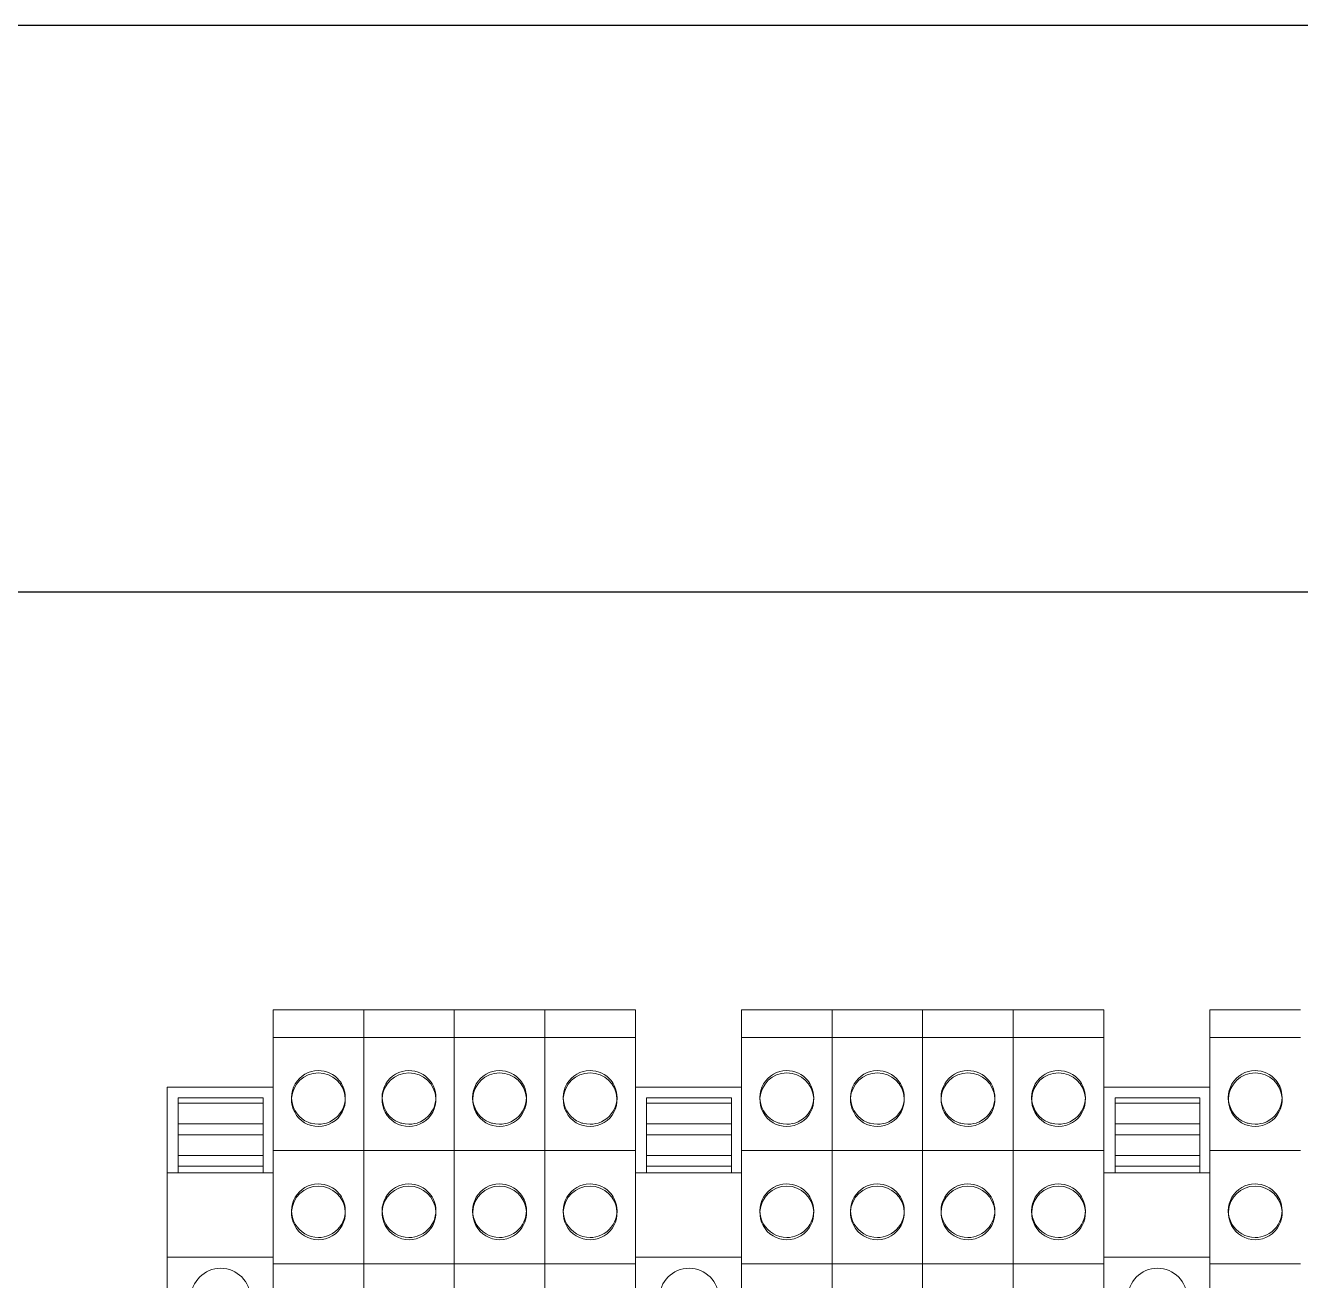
# Model space of a CAD drawing. Header units: millimetres. Extents: x 979 to 5828, y -1860 to 642.
# Drawn here: x 1299.5 to 1389.6, y 265.5 to 354.1 of the extents above; entities that cross this region are included whole.
import ezdxf

# ---------------------------------------------------------------- set-up
doc = ezdxf.new("R2010")
doc.units = ezdxf.units.MM
doc.layers.add('eProC - L2', color=41, linetype='Continuous', lineweight=20)

# ---------------------------------------------------------------- blocks, each defined once
blk = doc.blocks.new('eProC_Z_BPSN-SI-520')
at = {"layer": 'eProC - L2'}
for p, q in [((0.794, -6.05), (0.794, -0.749)), ((0.794, -0.749), (3.794, -0.749)), ((6.794, -0.749), (3.794, -0.749)), ((6.794, -6.05), (6.794, -0.749)), ((0.794, -1.131), (3.794, -1.131)), ((6.794, -1.131), (3.794, -1.131)), ((0.794, -2.594), (3.794, -2.594)), ((6.794, -2.594), (3.794, -2.594)), ((0.794, -3.358), (3.794, -3.358)), ((6.794, -3.358), (3.794, -3.358)), ((0.794, -4.822), (3.794, -4.822)), ((6.794, -4.822), (3.794, -4.822)), ((7.5, -6.05), (0, -6.05)), ((0.794, -5.585), (3.794, -5.585)), ((6.794, -5.585), (3.794, -5.585)), ((7.5, -11.996), (0, -11.996)), ((1.794, -42.11), (1.794, -21.11)), ((1.794, -21.11), (5.794, -21.11)), ((5.794, -42.11), (5.794, -21.11)), ((1.794, -27.11), (5.794, -27.11)), ((2.794, -35.795), (2.794, -27.11)), ((4.794, -35.795), (4.794, -27.11)), ((1.794, -35.795), (5.794, -35.795)), ((1.794, -37.396), (5.794, -37.396)), ((5.794, -38.389), (5.144, -37.396)), ((1.794, -42.11), (5.794, -42.11)), ((1.794, -59.11), (1.794, -44.11)), ((1.794, -44.11), (5.794, -44.11)), ((5.794, -59.11), (5.794, -44.11)), ((1.794, -59.11), (5.794, -59.11)), ((7.5, -60.072), (0, -60.072)), ((7.5, -61.577), (0, -61.577)), ((0.644, -78.601), (0.644, -61.577)), ((0.994, -78.601), (0.994, -61.577)), ((6.594, -61.647), (0.994, -61.647)), ((6.594, -78.601), (6.594, -61.577)), ((6.944, -78.601), (6.944, -61.577)), ((0.994, -67.83), (0.644, -67.83)), ((6.594, -67.83), (6.944, -67.83)), ((6.594, -68.91), (0.994, -68.91)), ((1.294, -77.853), (1.294, -69.103)), ((6.594, -69.103), (1.294, -69.103)), ((0.994, -70.001), (0.644, -70.001)), ((6.594, -69.783), (1.294, -69.783)), ((6.594, -70.001), (6.944, -70.001)), ((6.594, -70.757), (1.294, -70.757)), ((0.644, -71.801), (0.994, -71.801)), ((6.594, -71.919), (1.294, -71.919)), ((6.944, -71.801), (6.594, -71.801)), ((6.594, -72.893), (1.294, -72.893)), ((6.594, -74.054), (1.294, -74.054)), ((0.994, -74.801), (0.644, -74.801)), ((6.594, -75.029), (1.294, -75.029)), ((6.594, -74.801), (6.944, -74.801)), ((6.594, -76.19), (1.294, -76.19)), ((6.594, -77.165), (1.294, -77.165)), ((6.594, -77.853), (1.294, -77.853)), ((6.594, -78.601), (0.994, -78.601))]:
    blk.add_line(p, q, dxfattribs=at)
blk.add_lwpolyline([(0, 0), (7.5, 0), (7.5, -78.601), (0, -78.601)], close=True, dxfattribs=at)
for centre in [(3.794, -14.89), (3.794, -64.565)]:
    blk.add_circle(centre, 2.1, dxfattribs=at)

msp = doc.modelspace()

# ---------------------------------------------------------------- linework, layer by layer
msp.add_lwpolyline([(1098.068, 354.106), (1098.068, 314.106), (1598.068, 314.106), (1598.068, 354.106), (1098.068, 354.106)])
at = {"layer": 'eProC - L2'}
for p, q in [((1323.416, 284.581), (1317.016, 284.581)), ((1317.016, 284.581), (1317.016, 260.092)), ((1323.416, 284.58), (1317.016, 284.58)), ((1323.416, 284.574), (1317.016, 284.574)), ((1323.416, 284.581), (1323.416, 196.603)), ((1329.816, 284.581), (1323.416, 284.581)), ((1323.416, 284.581), (1323.416, 260.092)), ((1329.816, 284.58), (1323.416, 284.58)), ((1329.816, 284.574), (1323.416, 284.574)), ((1329.816, 284.581), (1329.816, 196.603)), ((1336.216, 284.581), (1329.816, 284.581)), ((1329.816, 284.581), (1329.816, 260.092)), ((1336.216, 284.58), (1329.816, 284.58)), ((1336.216, 284.574), (1329.816, 284.574)), ((1336.216, 284.581), (1336.216, 196.603)), ((1342.616, 284.581), (1336.216, 284.581)), ((1336.216, 284.581), (1336.216, 260.092)), ((1342.616, 284.58), (1336.216, 284.58)), ((1342.616, 284.574), (1336.216, 284.574)), ((1342.616, 284.581), (1342.616, 196.603)), ((1342.616, 284.581), (1342.616, 260.092)), ((1356.516, 284.581), (1350.116, 284.581)), ((1350.116, 284.581), (1350.116, 260.092)), ((1356.516, 284.58), (1350.116, 284.58)), ((1356.516, 284.574), (1350.116, 284.574)), ((1356.516, 284.581), (1356.516, 196.603)), ((1362.916, 284.581), (1356.516, 284.581)), ((1356.516, 284.581), (1356.516, 260.092)), ((1362.916, 284.58), (1356.516, 284.58)), ((1362.916, 284.574), (1356.516, 284.574)), ((1362.916, 284.581), (1362.916, 196.603)), ((1369.316, 284.581), (1362.916, 284.581)), ((1362.916, 284.581), (1362.916, 260.092)), ((1369.316, 284.58), (1362.916, 284.58)), ((1369.316, 284.574), (1362.916, 284.574)), ((1369.316, 284.581), (1369.316, 196.603)), ((1375.716, 284.581), (1369.316, 284.581)), ((1369.316, 284.581), (1369.316, 260.092)), ((1375.716, 284.58), (1369.316, 284.58)), ((1375.716, 284.574), (1369.316, 284.574)), ((1375.716, 284.581), (1375.716, 196.603)), ((1375.716, 284.581), (1375.716, 260.092)), ((1389.616, 284.581), (1383.216, 284.581)), ((1383.216, 284.581), (1383.216, 260.092)), ((1389.616, 284.58), (1383.216, 284.58)), ((1389.616, 284.574), (1383.216, 284.574)), ((1323.416, 282.629), (1317.016, 282.629)), ((1329.816, 282.629), (1323.416, 282.629)), ((1336.216, 282.629), (1329.816, 282.629)), ((1342.616, 282.629), (1336.216, 282.629)), ((1356.516, 282.629), (1350.116, 282.629)), ((1362.916, 282.629), (1356.516, 282.629)), ((1369.316, 282.629), (1362.916, 282.629)), ((1375.716, 282.629), (1369.316, 282.629)), ((1389.616, 282.629), (1383.216, 282.629)), ((1318.316, 278.388), (1318.316, 278.226)), ((1322.117, 278.226), (1322.117, 278.388)), ((1324.716, 278.388), (1324.716, 278.226)), ((1328.517, 278.226), (1328.517, 278.388)), ((1331.116, 278.388), (1331.116, 278.226)), ((1334.917, 278.226), (1334.917, 278.388)), ((1337.516, 278.388), (1337.516, 278.226)), ((1341.317, 278.226), (1341.317, 278.388)), ((1351.416, 278.388), (1351.416, 278.226)), ((1355.217, 278.226), (1355.217, 278.388)), ((1357.816, 278.388), (1357.816, 278.226)), ((1361.617, 278.226), (1361.617, 278.388)), ((1364.216, 278.388), (1364.216, 278.226)), ((1368.017, 278.226), (1368.017, 278.388)), ((1370.616, 278.388), (1370.616, 278.226)), ((1374.417, 278.226), (1374.417, 278.388)), ((1384.516, 278.388), (1384.516, 278.226)), ((1388.317, 278.226), (1388.317, 278.388)), ((1323.416, 274.629), (1317.016, 274.629)), ((1329.816, 274.629), (1323.416, 274.629)), ((1336.216, 274.629), (1329.816, 274.629)), ((1342.616, 274.629), (1336.216, 274.629)), ((1356.516, 274.629), (1350.116, 274.629)), ((1362.916, 274.629), (1356.516, 274.629)), ((1369.316, 274.629), (1362.916, 274.629)), ((1375.716, 274.629), (1369.316, 274.629)), ((1389.616, 274.629), (1383.216, 274.629)), ((1318.316, 270.388), (1318.316, 270.226)), ((1322.117, 270.226), (1322.117, 270.388)), ((1324.716, 270.388), (1324.716, 270.226)), ((1328.517, 270.226), (1328.517, 270.388)), ((1331.116, 270.388), (1331.116, 270.226)), ((1334.917, 270.226), (1334.917, 270.388)), ((1337.516, 270.388), (1337.516, 270.226)), ((1341.317, 270.226), (1341.317, 270.388)), ((1351.416, 270.388), (1351.416, 270.226)), ((1355.217, 270.226), (1355.217, 270.388)), ((1357.816, 270.388), (1357.816, 270.226)), ((1361.617, 270.226), (1361.617, 270.388)), ((1364.216, 270.388), (1364.216, 270.226)), ((1368.017, 270.226), (1368.017, 270.388)), ((1370.616, 270.388), (1370.616, 270.226)), ((1374.417, 270.226), (1374.417, 270.388)), ((1384.516, 270.388), (1384.516, 270.226)), ((1388.317, 270.226), (1388.317, 270.388)), ((1323.416, 266.629), (1317.016, 266.629)), ((1329.816, 266.629), (1323.416, 266.629)), ((1336.216, 266.629), (1329.816, 266.629)), ((1342.616, 266.629), (1336.216, 266.629)), ((1356.516, 266.629), (1350.116, 266.629)), ((1362.916, 266.629), (1356.516, 266.629)), ((1369.316, 266.629), (1362.916, 266.629)), ((1375.716, 266.629), (1369.316, 266.629)), ((1389.616, 266.629), (1383.216, 266.629))]:
    msp.add_line(p, q, dxfattribs=at)
for points in [[(1318.316, 278.388), (1318.332, 278.636), (1318.381, 278.878), (1318.461, 279.113), (1318.571, 279.335), (1318.709, 279.539), (1318.873, 279.726), (1319.061, 279.889), (1319.267, 280.026), (1319.489, 280.135), (1319.725, 280.214), (1319.946, 280.257), (1320.217, 280.278)], [(1322.117, 278.388), (1322.109, 278.563), (1322.078, 278.767), (1322.017, 278.993), (1321.945, 279.174), (1321.847, 279.36), (1321.765, 279.485), (1321.669, 279.608), (1321.558, 279.728), (1321.389, 279.877), (1321.212, 279.999), (1321.034, 280.095), (1320.856, 280.168), (1320.628, 280.234), (1320.413, 280.268), (1320.217, 280.278)], [(1324.716, 278.388), (1324.732, 278.636), (1324.781, 278.878), (1324.861, 279.113), (1324.971, 279.335), (1325.109, 279.539), (1325.273, 279.726), (1325.461, 279.889), (1325.667, 280.026), (1325.889, 280.135), (1326.125, 280.214), (1326.346, 280.257), (1326.617, 280.278)], [(1328.517, 278.388), (1328.509, 278.563), (1328.478, 278.767), (1328.417, 278.993), (1328.345, 279.174), (1328.247, 279.36), (1328.165, 279.485), (1328.069, 279.608), (1327.958, 279.728), (1327.789, 279.877), (1327.612, 279.999), (1327.434, 280.095), (1327.256, 280.168), (1327.028, 280.234), (1326.813, 280.268), (1326.617, 280.278)], [(1331.116, 278.388), (1331.132, 278.636), (1331.181, 278.878), (1331.261, 279.113), (1331.371, 279.335), (1331.509, 279.539), (1331.673, 279.726), (1331.861, 279.889), (1332.067, 280.026), (1332.289, 280.135), (1332.525, 280.214), (1332.746, 280.257), (1333.017, 280.278)], [(1334.917, 278.388), (1334.909, 278.563), (1334.878, 278.767), (1334.817, 278.993), (1334.745, 279.174), (1334.647, 279.36), (1334.565, 279.485), (1334.469, 279.608), (1334.358, 279.728), (1334.189, 279.877), (1334.012, 279.999), (1333.834, 280.095), (1333.656, 280.168), (1333.428, 280.234), (1333.213, 280.268), (1333.017, 280.278)], [(1337.516, 278.388), (1337.532, 278.636), (1337.581, 278.878), (1337.661, 279.113), (1337.771, 279.335), (1337.909, 279.539), (1338.073, 279.726), (1338.261, 279.889), (1338.467, 280.026), (1338.689, 280.135), (1338.925, 280.214), (1339.146, 280.257), (1339.417, 280.278)], [(1341.317, 278.388), (1341.309, 278.563), (1341.278, 278.767), (1341.217, 278.993), (1341.145, 279.174), (1341.047, 279.36), (1340.965, 279.485), (1340.869, 279.608), (1340.758, 279.728), (1340.589, 279.877), (1340.412, 279.999), (1340.234, 280.095), (1340.056, 280.168), (1339.828, 280.234), (1339.613, 280.268), (1339.417, 280.278)], [(1351.416, 278.388), (1351.432, 278.636), (1351.481, 278.878), (1351.561, 279.113), (1351.671, 279.335), (1351.809, 279.539), (1351.973, 279.726), (1352.161, 279.889), (1352.367, 280.026), (1352.589, 280.135), (1352.825, 280.214), (1353.046, 280.257), (1353.317, 280.278)], [(1355.217, 278.388), (1355.209, 278.563), (1355.178, 278.767), (1355.117, 278.993), (1355.045, 279.174), (1354.947, 279.36), (1354.865, 279.485), (1354.769, 279.608), (1354.658, 279.728), (1354.489, 279.877), (1354.312, 279.999), (1354.134, 280.095), (1353.956, 280.168), (1353.728, 280.234), (1353.513, 280.268), (1353.317, 280.278)], [(1357.816, 278.388), (1357.832, 278.636), (1357.881, 278.878), (1357.961, 279.113), (1358.071, 279.335), (1358.209, 279.539), (1358.373, 279.726), (1358.561, 279.889), (1358.767, 280.026), (1358.989, 280.135), (1359.225, 280.214), (1359.446, 280.257), (1359.717, 280.278)], [(1361.617, 278.388), (1361.609, 278.563), (1361.578, 278.767), (1361.517, 278.993), (1361.445, 279.174), (1361.347, 279.36), (1361.265, 279.485), (1361.169, 279.608), (1361.058, 279.728), (1360.889, 279.877), (1360.712, 279.999), (1360.534, 280.095), (1360.356, 280.168), (1360.128, 280.234), (1359.913, 280.268), (1359.717, 280.278)], [(1364.216, 278.388), (1364.232, 278.636), (1364.281, 278.878), (1364.361, 279.113), (1364.471, 279.335), (1364.609, 279.539), (1364.773, 279.726), (1364.961, 279.889), (1365.167, 280.026), (1365.389, 280.135), (1365.625, 280.214), (1365.846, 280.257), (1366.117, 280.278)], [(1368.017, 278.388), (1368.009, 278.563), (1367.978, 278.767), (1367.917, 278.993), (1367.845, 279.174), (1367.747, 279.36), (1367.665, 279.485), (1367.569, 279.608), (1367.458, 279.728), (1367.289, 279.877), (1367.112, 279.999), (1366.934, 280.095), (1366.756, 280.168), (1366.528, 280.234), (1366.313, 280.268), (1366.117, 280.278)], [(1370.616, 278.388), (1370.632, 278.636), (1370.681, 278.878), (1370.761, 279.113), (1370.871, 279.335), (1371.009, 279.539), (1371.173, 279.726), (1371.361, 279.889), (1371.567, 280.026), (1371.789, 280.135), (1372.025, 280.214), (1372.246, 280.257), (1372.517, 280.278)], [(1374.417, 278.388), (1374.409, 278.563), (1374.378, 278.767), (1374.317, 278.993), (1374.245, 279.174), (1374.147, 279.36), (1374.065, 279.485), (1373.969, 279.608), (1373.858, 279.728), (1373.689, 279.877), (1373.512, 279.999), (1373.334, 280.095), (1373.156, 280.168), (1372.928, 280.234), (1372.713, 280.268), (1372.517, 280.278)], [(1384.516, 278.388), (1384.532, 278.636), (1384.581, 278.878), (1384.661, 279.113), (1384.771, 279.335), (1384.909, 279.539), (1385.073, 279.726), (1385.261, 279.889), (1385.467, 280.026), (1385.689, 280.135), (1385.925, 280.214), (1386.146, 280.257), (1386.417, 280.278)], [(1388.317, 278.388), (1388.309, 278.563), (1388.278, 278.767), (1388.217, 278.993), (1388.145, 279.174), (1388.047, 279.36), (1387.965, 279.485), (1387.869, 279.608), (1387.758, 279.728), (1387.589, 279.877), (1387.412, 279.999), (1387.234, 280.095), (1387.056, 280.168), (1386.828, 280.234), (1386.613, 280.268), (1386.417, 280.278)], [(1319.642, 276.578), (1319.481, 276.636), (1319.264, 276.743), (1319.062, 276.88), (1318.874, 277.046), (1318.709, 277.234), (1318.572, 277.439), (1318.461, 277.662), (1318.381, 277.898), (1318.333, 278.14), (1318.316, 278.388), (1318.316, 278.388)], [(1320.787, 276.577), (1320.851, 276.599), (1321.029, 276.672), (1321.209, 276.769), (1321.386, 276.893), (1321.558, 277.044), (1321.714, 277.221), (1321.841, 277.404), (1321.939, 277.587), (1322.012, 277.767), (1322.075, 277.993), (1322.107, 278.201), (1322.117, 278.385), (1322.117, 278.388)], [(1326.042, 276.578), (1325.881, 276.636), (1325.664, 276.743), (1325.462, 276.88), (1325.274, 277.046), (1325.109, 277.234), (1324.972, 277.439), (1324.861, 277.662), (1324.781, 277.898), (1324.733, 278.14), (1324.716, 278.388), (1324.716, 278.388)], [(1327.187, 276.577), (1327.251, 276.599), (1327.429, 276.672), (1327.609, 276.769), (1327.786, 276.893), (1327.958, 277.044), (1328.114, 277.221), (1328.241, 277.404), (1328.339, 277.587), (1328.412, 277.767), (1328.475, 277.993), (1328.507, 278.201), (1328.517, 278.385), (1328.517, 278.388)], [(1332.442, 276.578), (1332.281, 276.636), (1332.064, 276.743), (1331.862, 276.88), (1331.674, 277.046), (1331.509, 277.234), (1331.372, 277.439), (1331.261, 277.662), (1331.181, 277.898), (1331.133, 278.14), (1331.116, 278.388), (1331.116, 278.388)], [(1333.587, 276.577), (1333.651, 276.599), (1333.829, 276.672), (1334.009, 276.769), (1334.186, 276.893), (1334.358, 277.044), (1334.514, 277.221), (1334.641, 277.404), (1334.739, 277.587), (1334.812, 277.767), (1334.875, 277.993), (1334.907, 278.201), (1334.917, 278.385), (1334.917, 278.388)], [(1338.842, 276.578), (1338.681, 276.636), (1338.464, 276.743), (1338.262, 276.88), (1338.074, 277.046), (1337.909, 277.234), (1337.772, 277.439), (1337.661, 277.662), (1337.581, 277.898), (1337.533, 278.14), (1337.516, 278.388), (1337.516, 278.388)], [(1339.987, 276.577), (1340.051, 276.599), (1340.229, 276.672), (1340.409, 276.769), (1340.586, 276.893), (1340.758, 277.044), (1340.914, 277.221), (1341.041, 277.404), (1341.139, 277.587), (1341.212, 277.767), (1341.275, 277.993), (1341.307, 278.201), (1341.317, 278.385), (1341.317, 278.388)], [(1352.742, 276.578), (1352.581, 276.636), (1352.364, 276.743), (1352.162, 276.88), (1351.974, 277.046), (1351.809, 277.234), (1351.672, 277.439), (1351.561, 277.662), (1351.481, 277.898), (1351.433, 278.14), (1351.416, 278.388), (1351.416, 278.388)], [(1353.887, 276.577), (1353.951, 276.599), (1354.129, 276.672), (1354.309, 276.769), (1354.486, 276.893), (1354.658, 277.044), (1354.814, 277.221), (1354.941, 277.404), (1355.039, 277.587), (1355.112, 277.767), (1355.175, 277.993), (1355.207, 278.201), (1355.217, 278.385), (1355.217, 278.388)], [(1359.142, 276.578), (1358.981, 276.636), (1358.764, 276.743), (1358.562, 276.88), (1358.374, 277.046), (1358.209, 277.234), (1358.072, 277.439), (1357.961, 277.662), (1357.881, 277.898), (1357.833, 278.14), (1357.816, 278.388), (1357.816, 278.388)], [(1360.287, 276.577), (1360.351, 276.599), (1360.529, 276.672), (1360.709, 276.769), (1360.886, 276.893), (1361.058, 277.044), (1361.214, 277.221), (1361.341, 277.404), (1361.439, 277.587), (1361.512, 277.767), (1361.575, 277.993), (1361.607, 278.201), (1361.617, 278.385), (1361.617, 278.388)], [(1365.542, 276.578), (1365.381, 276.636), (1365.164, 276.743), (1364.962, 276.88), (1364.774, 277.046), (1364.609, 277.234), (1364.472, 277.439), (1364.361, 277.662), (1364.281, 277.898), (1364.233, 278.14), (1364.216, 278.388), (1364.216, 278.388)], [(1366.687, 276.577), (1366.751, 276.599), (1366.929, 276.672), (1367.109, 276.769), (1367.286, 276.893), (1367.458, 277.044), (1367.614, 277.221), (1367.741, 277.404), (1367.839, 277.587), (1367.912, 277.767), (1367.975, 277.993), (1368.007, 278.201), (1368.017, 278.385), (1368.017, 278.388)], [(1371.942, 276.578), (1371.781, 276.636), (1371.564, 276.743), (1371.362, 276.88), (1371.174, 277.046), (1371.009, 277.234), (1370.872, 277.439), (1370.761, 277.662), (1370.681, 277.898), (1370.633, 278.14), (1370.616, 278.388), (1370.616, 278.388)], [(1373.087, 276.577), (1373.151, 276.599), (1373.329, 276.672), (1373.509, 276.769), (1373.686, 276.893), (1373.858, 277.044), (1374.014, 277.221), (1374.141, 277.404), (1374.239, 277.587), (1374.312, 277.767), (1374.375, 277.993), (1374.407, 278.201), (1374.417, 278.385), (1374.417, 278.388)], [(1385.842, 276.578), (1385.681, 276.636), (1385.464, 276.743), (1385.262, 276.88), (1385.074, 277.046), (1384.909, 277.234), (1384.772, 277.439), (1384.661, 277.662), (1384.581, 277.898), (1384.533, 278.14), (1384.516, 278.388), (1384.516, 278.388)], [(1386.987, 276.577), (1387.051, 276.599), (1387.229, 276.672), (1387.409, 276.769), (1387.586, 276.893), (1387.758, 277.044), (1387.914, 277.221), (1388.041, 277.404), (1388.139, 277.587), (1388.212, 277.767), (1388.275, 277.993), (1388.307, 278.201), (1388.317, 278.385), (1388.317, 278.388)], [(1320.217, 276.489), (1319.957, 276.509), (1319.712, 276.558), (1319.642, 276.578)], [(1320.217, 276.489), (1320.41, 276.499), (1320.623, 276.533), (1320.787, 276.577)], [(1326.617, 276.489), (1326.357, 276.509), (1326.112, 276.558), (1326.042, 276.578)], [(1326.617, 276.489), (1326.81, 276.499), (1327.023, 276.533), (1327.187, 276.577)], [(1333.017, 276.489), (1332.757, 276.509), (1332.512, 276.558), (1332.442, 276.578)], [(1333.017, 276.489), (1333.21, 276.499), (1333.423, 276.533), (1333.587, 276.577)], [(1339.417, 276.489), (1339.157, 276.509), (1338.912, 276.558), (1338.842, 276.578)], [(1339.417, 276.489), (1339.61, 276.499), (1339.823, 276.533), (1339.987, 276.577)], [(1353.317, 276.489), (1353.057, 276.509), (1352.812, 276.558), (1352.742, 276.578)], [(1353.317, 276.489), (1353.51, 276.499), (1353.723, 276.533), (1353.887, 276.577)], [(1359.717, 276.489), (1359.457, 276.509), (1359.212, 276.558), (1359.142, 276.578)], [(1359.717, 276.489), (1359.91, 276.499), (1360.123, 276.533), (1360.287, 276.577)], [(1366.117, 276.489), (1365.857, 276.509), (1365.612, 276.558), (1365.542, 276.578)], [(1366.117, 276.489), (1366.31, 276.499), (1366.523, 276.533), (1366.687, 276.577)], [(1372.517, 276.489), (1372.257, 276.509), (1372.012, 276.558), (1371.942, 276.578)], [(1372.517, 276.489), (1372.71, 276.499), (1372.923, 276.533), (1373.087, 276.577)], [(1386.417, 276.489), (1386.157, 276.509), (1385.912, 276.558), (1385.842, 276.578)], [(1386.417, 276.489), (1386.61, 276.499), (1386.823, 276.533), (1386.987, 276.577)], [(1318.316, 270.388), (1318.332, 270.636), (1318.381, 270.878), (1318.461, 271.113), (1318.571, 271.335), (1318.709, 271.539), (1318.873, 271.726), (1319.061, 271.889), (1319.267, 272.026), (1319.489, 272.135), (1319.725, 272.214), (1319.946, 272.257), (1320.217, 272.278)], [(1322.117, 270.388), (1322.109, 270.563), (1322.078, 270.767), (1322.017, 270.993), (1321.945, 271.174), (1321.847, 271.36), (1321.765, 271.485), (1321.669, 271.608), (1321.558, 271.728), (1321.389, 271.877), (1321.212, 271.999), (1321.034, 272.095), (1320.856, 272.168), (1320.628, 272.234), (1320.413, 272.268), (1320.217, 272.278)], [(1324.716, 270.388), (1324.732, 270.636), (1324.781, 270.878), (1324.861, 271.113), (1324.971, 271.335), (1325.109, 271.539), (1325.273, 271.726), (1325.461, 271.889), (1325.667, 272.026), (1325.889, 272.135), (1326.125, 272.214), (1326.346, 272.257), (1326.617, 272.278)], [(1328.517, 270.388), (1328.509, 270.563), (1328.478, 270.767), (1328.417, 270.993), (1328.345, 271.174), (1328.247, 271.36), (1328.165, 271.485), (1328.069, 271.608), (1327.958, 271.728), (1327.789, 271.877), (1327.612, 271.999), (1327.434, 272.095), (1327.256, 272.168), (1327.028, 272.234), (1326.813, 272.268), (1326.617, 272.278)], [(1331.116, 270.388), (1331.132, 270.636), (1331.181, 270.878), (1331.261, 271.113), (1331.371, 271.335), (1331.509, 271.539), (1331.673, 271.726), (1331.861, 271.889), (1332.067, 272.026), (1332.289, 272.135), (1332.525, 272.214), (1332.746, 272.257), (1333.017, 272.278)], [(1334.917, 270.388), (1334.909, 270.563), (1334.878, 270.767), (1334.817, 270.993), (1334.745, 271.174), (1334.647, 271.36), (1334.565, 271.485), (1334.469, 271.608), (1334.358, 271.728), (1334.189, 271.877), (1334.012, 271.999), (1333.834, 272.095), (1333.656, 272.168), (1333.428, 272.234), (1333.213, 272.268), (1333.017, 272.278)], [(1337.516, 270.388), (1337.532, 270.636), (1337.581, 270.878), (1337.661, 271.113), (1337.771, 271.335), (1337.909, 271.539), (1338.073, 271.726), (1338.261, 271.889), (1338.467, 272.026), (1338.689, 272.135), (1338.925, 272.214), (1339.146, 272.257), (1339.417, 272.278)], [(1341.317, 270.388), (1341.309, 270.563), (1341.278, 270.767), (1341.217, 270.993), (1341.145, 271.174), (1341.047, 271.36), (1340.965, 271.485), (1340.869, 271.608), (1340.758, 271.728), (1340.589, 271.877), (1340.412, 271.999), (1340.234, 272.095), (1340.056, 272.168), (1339.828, 272.234), (1339.613, 272.268), (1339.417, 272.278)], [(1351.416, 270.388), (1351.432, 270.636), (1351.481, 270.878), (1351.561, 271.113), (1351.671, 271.335), (1351.809, 271.539), (1351.973, 271.726), (1352.161, 271.889), (1352.367, 272.026), (1352.589, 272.135), (1352.825, 272.214), (1353.046, 272.257), (1353.317, 272.278)], [(1355.217, 270.388), (1355.209, 270.563), (1355.178, 270.767), (1355.117, 270.993), (1355.045, 271.174), (1354.947, 271.36), (1354.865, 271.485), (1354.769, 271.608), (1354.658, 271.728), (1354.489, 271.877), (1354.312, 271.999), (1354.134, 272.095), (1353.956, 272.168), (1353.728, 272.234), (1353.513, 272.268), (1353.317, 272.278)], [(1357.816, 270.388), (1357.832, 270.636), (1357.881, 270.878), (1357.961, 271.113), (1358.071, 271.335), (1358.209, 271.539), (1358.373, 271.726), (1358.561, 271.889), (1358.767, 272.026), (1358.989, 272.135), (1359.225, 272.214), (1359.446, 272.257), (1359.717, 272.278)], [(1361.617, 270.388), (1361.609, 270.563), (1361.578, 270.767), (1361.517, 270.993), (1361.445, 271.174), (1361.347, 271.36), (1361.265, 271.485), (1361.169, 271.608), (1361.058, 271.728), (1360.889, 271.877), (1360.712, 271.999), (1360.534, 272.095), (1360.356, 272.168), (1360.128, 272.234), (1359.913, 272.268), (1359.717, 272.278)], [(1364.216, 270.388), (1364.232, 270.636), (1364.281, 270.878), (1364.361, 271.113), (1364.471, 271.335), (1364.609, 271.539), (1364.773, 271.726), (1364.961, 271.889), (1365.167, 272.026), (1365.389, 272.135), (1365.625, 272.214), (1365.846, 272.257), (1366.117, 272.278)], [(1368.017, 270.388), (1368.009, 270.563), (1367.978, 270.767), (1367.917, 270.993), (1367.845, 271.174), (1367.747, 271.36), (1367.665, 271.485), (1367.569, 271.608), (1367.458, 271.728), (1367.289, 271.877), (1367.112, 271.999), (1366.934, 272.095), (1366.756, 272.168), (1366.528, 272.234), (1366.313, 272.268), (1366.117, 272.278)], [(1370.616, 270.388), (1370.632, 270.636), (1370.681, 270.878), (1370.761, 271.113), (1370.871, 271.335), (1371.009, 271.539), (1371.173, 271.726), (1371.361, 271.889), (1371.567, 272.026), (1371.789, 272.135), (1372.025, 272.214), (1372.246, 272.257), (1372.517, 272.278)], [(1374.417, 270.388), (1374.409, 270.563), (1374.378, 270.767), (1374.317, 270.993), (1374.245, 271.174), (1374.147, 271.36), (1374.065, 271.485), (1373.969, 271.608), (1373.858, 271.728), (1373.689, 271.877), (1373.512, 271.999), (1373.334, 272.095), (1373.156, 272.168), (1372.928, 272.234), (1372.713, 272.268), (1372.517, 272.278)], [(1384.516, 270.388), (1384.532, 270.636), (1384.581, 270.878), (1384.661, 271.113), (1384.771, 271.335), (1384.909, 271.539), (1385.073, 271.726), (1385.261, 271.889), (1385.467, 272.026), (1385.689, 272.135), (1385.925, 272.214), (1386.146, 272.257), (1386.417, 272.278)], [(1388.317, 270.388), (1388.309, 270.563), (1388.278, 270.767), (1388.217, 270.993), (1388.145, 271.174), (1388.047, 271.36), (1387.965, 271.485), (1387.869, 271.608), (1387.758, 271.728), (1387.589, 271.877), (1387.412, 271.999), (1387.234, 272.095), (1387.056, 272.168), (1386.828, 272.234), (1386.613, 272.268), (1386.417, 272.278)], [(1319.642, 268.578), (1319.481, 268.636), (1319.264, 268.743), (1319.062, 268.88), (1318.874, 269.046), (1318.709, 269.234), (1318.572, 269.439), (1318.461, 269.662), (1318.381, 269.898), (1318.333, 270.14), (1318.316, 270.388), (1318.316, 270.388)], [(1320.787, 268.577), (1320.851, 268.599), (1321.029, 268.672), (1321.209, 268.769), (1321.386, 268.893), (1321.558, 269.044), (1321.714, 269.221), (1321.841, 269.404), (1321.939, 269.587), (1322.012, 269.767), (1322.075, 269.993), (1322.107, 270.201), (1322.117, 270.385), (1322.117, 270.388)], [(1326.042, 268.578), (1325.881, 268.636), (1325.664, 268.743), (1325.462, 268.88), (1325.274, 269.046), (1325.109, 269.234), (1324.972, 269.439), (1324.861, 269.662), (1324.781, 269.898), (1324.733, 270.14), (1324.716, 270.388), (1324.716, 270.388)], [(1327.187, 268.577), (1327.251, 268.599), (1327.429, 268.672), (1327.609, 268.769), (1327.786, 268.893), (1327.958, 269.044), (1328.114, 269.221), (1328.241, 269.404), (1328.339, 269.587), (1328.412, 269.767), (1328.475, 269.993), (1328.507, 270.201), (1328.517, 270.385), (1328.517, 270.388)], [(1332.442, 268.578), (1332.281, 268.636), (1332.064, 268.743), (1331.862, 268.88), (1331.674, 269.046), (1331.509, 269.234), (1331.372, 269.439), (1331.261, 269.662), (1331.181, 269.898), (1331.133, 270.14), (1331.116, 270.388), (1331.116, 270.388)], [(1333.587, 268.577), (1333.651, 268.599), (1333.829, 268.672), (1334.009, 268.769), (1334.186, 268.893), (1334.358, 269.044), (1334.514, 269.221), (1334.641, 269.404), (1334.739, 269.587), (1334.812, 269.767), (1334.875, 269.993), (1334.907, 270.201), (1334.917, 270.385), (1334.917, 270.388)], [(1338.842, 268.578), (1338.681, 268.636), (1338.464, 268.743), (1338.262, 268.88), (1338.074, 269.046), (1337.909, 269.234), (1337.772, 269.439), (1337.661, 269.662), (1337.581, 269.898), (1337.533, 270.14), (1337.516, 270.388), (1337.516, 270.388)], [(1339.987, 268.577), (1340.051, 268.599), (1340.229, 268.672), (1340.409, 268.769), (1340.586, 268.893), (1340.758, 269.044), (1340.914, 269.221), (1341.041, 269.404), (1341.139, 269.587), (1341.212, 269.767), (1341.275, 269.993), (1341.307, 270.201), (1341.317, 270.385), (1341.317, 270.388)], [(1352.742, 268.578), (1352.581, 268.636), (1352.364, 268.743), (1352.162, 268.88), (1351.974, 269.046), (1351.809, 269.234), (1351.672, 269.439), (1351.561, 269.662), (1351.481, 269.898), (1351.433, 270.14), (1351.416, 270.388), (1351.416, 270.388)], [(1353.887, 268.577), (1353.951, 268.599), (1354.129, 268.672), (1354.309, 268.769), (1354.486, 268.893), (1354.658, 269.044), (1354.814, 269.221), (1354.941, 269.404), (1355.039, 269.587), (1355.112, 269.767), (1355.175, 269.993), (1355.207, 270.201), (1355.217, 270.385), (1355.217, 270.388)], [(1359.142, 268.578), (1358.981, 268.636), (1358.764, 268.743), (1358.562, 268.88), (1358.374, 269.046), (1358.209, 269.234), (1358.072, 269.439), (1357.961, 269.662), (1357.881, 269.898), (1357.833, 270.14), (1357.816, 270.388), (1357.816, 270.388)], [(1360.287, 268.577), (1360.351, 268.599), (1360.529, 268.672), (1360.709, 268.769), (1360.886, 268.893), (1361.058, 269.044), (1361.214, 269.221), (1361.341, 269.404), (1361.439, 269.587), (1361.512, 269.767), (1361.575, 269.993), (1361.607, 270.201), (1361.617, 270.385), (1361.617, 270.388)], [(1365.542, 268.578), (1365.381, 268.636), (1365.164, 268.743), (1364.962, 268.88), (1364.774, 269.046), (1364.609, 269.234), (1364.472, 269.439), (1364.361, 269.662), (1364.281, 269.898), (1364.233, 270.14), (1364.216, 270.388), (1364.216, 270.388)], [(1366.687, 268.577), (1366.751, 268.599), (1366.929, 268.672), (1367.109, 268.769), (1367.286, 268.893), (1367.458, 269.044), (1367.614, 269.221), (1367.741, 269.404), (1367.839, 269.587), (1367.912, 269.767), (1367.975, 269.993), (1368.007, 270.201), (1368.017, 270.385), (1368.017, 270.388)], [(1371.942, 268.578), (1371.781, 268.636), (1371.564, 268.743), (1371.362, 268.88), (1371.174, 269.046), (1371.009, 269.234), (1370.872, 269.439), (1370.761, 269.662), (1370.681, 269.898), (1370.633, 270.14), (1370.616, 270.388), (1370.616, 270.388)], [(1373.087, 268.577), (1373.151, 268.599), (1373.329, 268.672), (1373.509, 268.769), (1373.686, 268.893), (1373.858, 269.044), (1374.014, 269.221), (1374.141, 269.404), (1374.239, 269.587), (1374.312, 269.767), (1374.375, 269.993), (1374.407, 270.201), (1374.417, 270.385), (1374.417, 270.388)], [(1385.842, 268.578), (1385.681, 268.636), (1385.464, 268.743), (1385.262, 268.88), (1385.074, 269.046), (1384.909, 269.234), (1384.772, 269.439), (1384.661, 269.662), (1384.581, 269.898), (1384.533, 270.14), (1384.516, 270.388), (1384.516, 270.388)], [(1386.987, 268.577), (1387.051, 268.599), (1387.229, 268.672), (1387.409, 268.769), (1387.586, 268.893), (1387.758, 269.044), (1387.914, 269.221), (1388.041, 269.404), (1388.139, 269.587), (1388.212, 269.767), (1388.275, 269.993), (1388.307, 270.201), (1388.317, 270.385), (1388.317, 270.388)], [(1320.217, 268.489), (1319.957, 268.509), (1319.712, 268.558), (1319.642, 268.578)], [(1320.217, 268.489), (1320.41, 268.499), (1320.623, 268.533), (1320.787, 268.577)], [(1326.617, 268.489), (1326.357, 268.509), (1326.112, 268.558), (1326.042, 268.578)], [(1326.617, 268.489), (1326.81, 268.499), (1327.023, 268.533), (1327.187, 268.577)], [(1333.017, 268.489), (1332.757, 268.509), (1332.512, 268.558), (1332.442, 268.578)], [(1333.017, 268.489), (1333.21, 268.499), (1333.423, 268.533), (1333.587, 268.577)], [(1339.417, 268.489), (1339.157, 268.509), (1338.912, 268.558), (1338.842, 268.578)], [(1339.417, 268.489), (1339.61, 268.499), (1339.823, 268.533), (1339.987, 268.577)], [(1353.317, 268.489), (1353.057, 268.509), (1352.812, 268.558), (1352.742, 268.578)], [(1353.317, 268.489), (1353.51, 268.499), (1353.723, 268.533), (1353.887, 268.577)], [(1359.717, 268.489), (1359.457, 268.509), (1359.212, 268.558), (1359.142, 268.578)], [(1359.717, 268.489), (1359.91, 268.499), (1360.123, 268.533), (1360.287, 268.577)], [(1366.117, 268.489), (1365.857, 268.509), (1365.612, 268.558), (1365.542, 268.578)], [(1366.117, 268.489), (1366.31, 268.499), (1366.523, 268.533), (1366.687, 268.577)], [(1372.517, 268.489), (1372.257, 268.509), (1372.012, 268.558), (1371.942, 268.578)], [(1372.517, 268.489), (1372.71, 268.499), (1372.923, 268.533), (1373.087, 268.577)], [(1386.417, 268.489), (1386.157, 268.509), (1385.912, 268.558), (1385.842, 268.578)], [(1386.417, 268.489), (1386.61, 268.499), (1386.823, 268.533), (1386.987, 268.577)]]:
    msp.add_lwpolyline(points, dxfattribs=at)
for centre, start_param, end_param in [((1320.217, 278.226), 3.195722, 6.232913), ((1326.617, 278.226), 3.195722, 6.232913), ((1333.017, 278.226), 3.195722, 6.232913), ((1339.417, 278.226), 3.195722, 6.232913), ((1353.317, 278.226), 3.195722, 6.232913), ((1359.717, 278.226), 3.195722, 6.232913), ((1366.117, 278.226), 3.195722, 6.232913), ((1372.517, 278.226), 3.195722, 6.232913), ((1386.417, 278.226), 3.195722, 6.232913), ((1320.217, 278.226), 6.232913, 9.478907), ((1326.617, 278.226), 6.232913, 9.478907), ((1333.017, 278.226), 6.232913, 9.478907), ((1339.417, 278.226), 6.232913, 9.478907), ((1353.317, 278.226), 6.232913, 9.478907), ((1359.717, 278.226), 6.232913, 9.478907), ((1366.117, 278.226), 6.232913, 9.478907), ((1372.517, 278.226), 6.232913, 9.478907), ((1386.417, 278.226), 6.232913, 9.478907), ((1320.217, 270.226), 3.195722, 6.232913), ((1326.617, 270.226), 3.195722, 6.232913), ((1333.017, 270.226), 3.195722, 6.232913), ((1339.417, 270.226), 3.195722, 6.232913), ((1353.317, 270.226), 3.195722, 6.232913), ((1359.717, 270.226), 3.195722, 6.232913), ((1366.117, 270.226), 3.195722, 6.232913), ((1372.517, 270.226), 3.195722, 6.232913), ((1386.417, 270.226), 3.195722, 6.232913), ((1320.217, 270.226), 6.232913, 9.478907), ((1326.617, 270.226), 6.232913, 9.478907), ((1333.017, 270.226), 6.232913, 9.478907), ((1339.417, 270.226), 6.232913, 9.478907), ((1353.317, 270.226), 6.232913, 9.478907), ((1359.717, 270.226), 6.232913, 9.478907), ((1366.117, 270.226), 6.232913, 9.478907), ((1372.517, 270.226), 6.232913, 9.478907), ((1386.417, 270.226), 6.232913, 9.478907)]:
    msp.add_ellipse(centre, major_axis=(-1.9, 0), ratio=0.997065, start_param=start_param, end_param=end_param, dxfattribs=at)

# ---------------------------------------------------------------- block references
for p in [(1309.516, 279.106), (1342.616, 279.106), (1375.716, 279.106)]:
    msp.add_blockref('eProC_Z_BPSN-SI-520', p)

doc.saveas('drawing.dxf')
